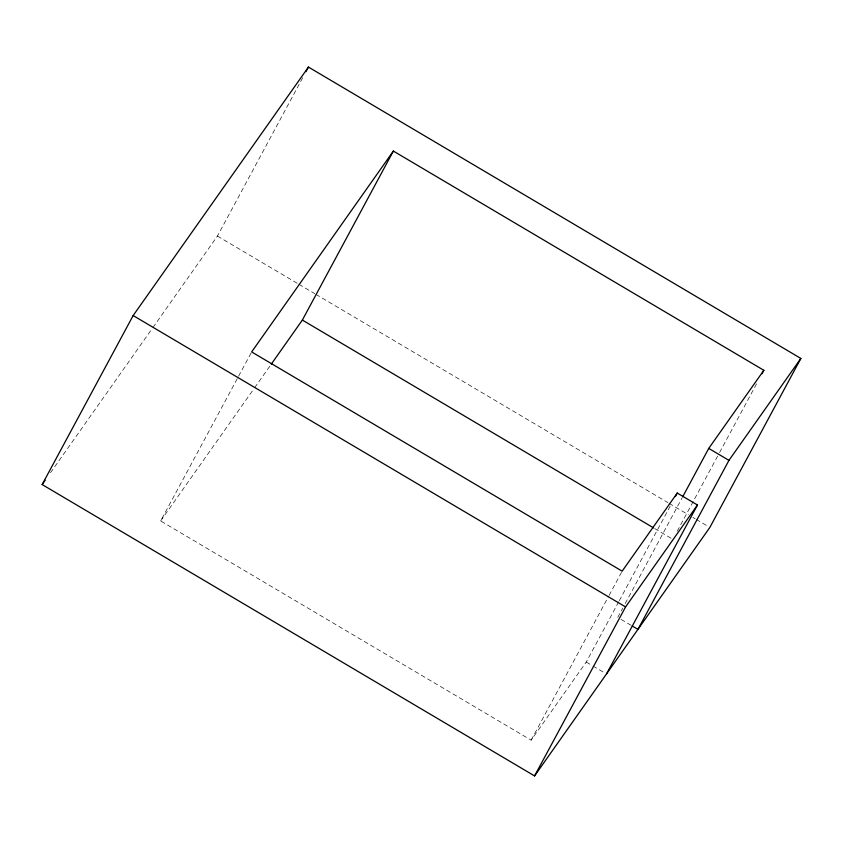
<?xml version="1.0" encoding="UTF-8"?>
<svg xmlns="http://www.w3.org/2000/svg" width="843" height="843" viewBox="0 0 843 843"><rect width="100%" height="100%" fill="white"/><g stroke="black" fill="none" stroke-linecap="round" stroke-linejoin="round"><path stroke-width="0.63" stroke-dasharray="4.21 3.16" d="M152.941 327.505L217.431 236.072L302.827 77.482M618.667 601.86L586.254 662.05L531.143 740.165L160.655 520.942L237.947 377.401M238.569 376.241L251.035 353.091M531.143 740.165L608.435 596.623M609.057 595.474L622.145 571.164M619.289 600.701L671.65 503.461M617.74 617.413L622.724 608.151M625.221 603.525L681.945 498.181M677.214 531.195L718.974 453.639M719.595 452.48L756.993 383.028M50.496 472.723L152.183 328.58M160.655 520.942L253.859 388.813M254.618 387.738L270.529 365.188M217.431 236.072L297.811 283.627M298.938 284.302L314.787 293.68M315.914 294.355L667.962 502.66M669.1 503.334L688.341 514.725M692.872 517.402L695.127 518.74M696.265 519.414L707.583 526.106M654.716 528.572L671.713 538.624M621.112 619.405L631.217 625.39M586.254 662.05L591.87 665.369M592.987 666.033L605.337 673.346"/><path stroke-width="1.26" d="M42.15 484.556L133.152 315.556L308.433 67.071L800.85 358.444L709.848 527.444L534.567 775.929L42.15 484.556L45.185 480.257M305.946 71.697L308.433 67.071M271.288 364.113L302.363 320.066L393.365 151.066L763.853 370.288L761.977 373.765M675.38 496.516L677.256 493.039L697.467 504.999L606.465 674.01M682.567 497.022L708.742 448.402L763.853 370.288M534.567 775.929L625.569 606.928L697.467 504.999M800.85 358.444L728.953 460.362L637.951 629.373L632.334 626.054M393.365 151.066L251.657 351.931L622.145 571.164L677.256 493.039M708.742 448.402L728.953 460.362M302.363 320.066L653.588 527.897M133.152 315.556L625.569 606.928"/></g></svg>
